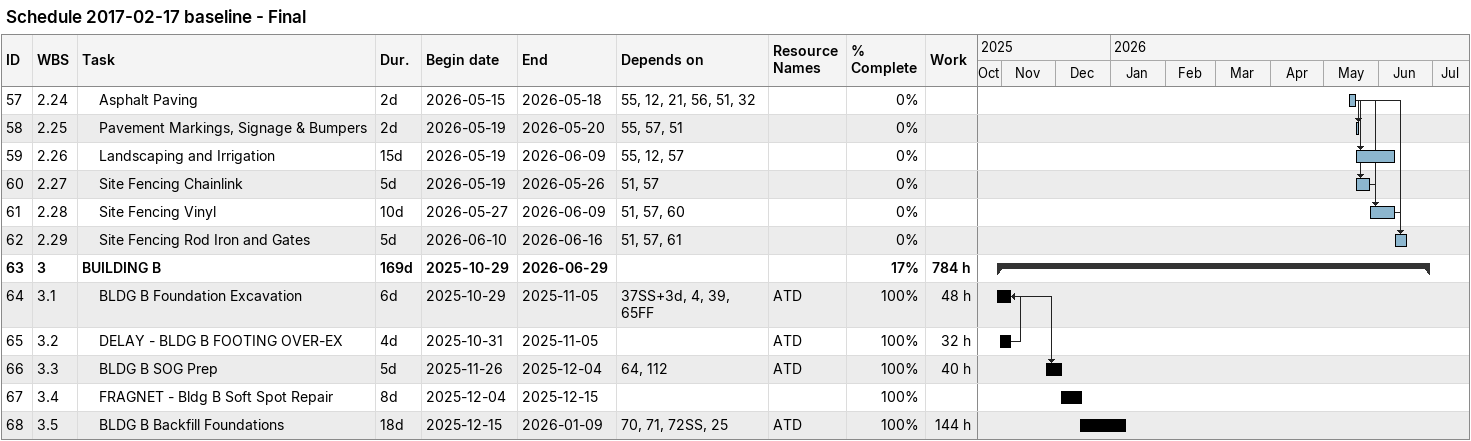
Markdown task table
Schedule 2017-02-17 baseline - Final

| ID | WBS | Task | Duration | Start | Finish | Predecessors | Resources | % complete | Work (h) |
|---|---|---|---|---|---|---|---|---|---|
| 57 | 2.24 | Asphalt Paving | 2d | 2026-05-15 | 2026-05-18 | 55, 12, 21, 56, 51, 32 |  | 0 |  |
| 58 | 2.25 | Pavement Markings, Signage & Bumpers | 2d | 2026-05-19 | 2026-05-20 | 55, 57, 51 |  | 0 |  |
| 59 | 2.26 | Landscaping and Irrigation | 15d | 2026-05-19 | 2026-06-09 | 55, 12, 57 |  | 0 |  |
| 60 | 2.27 | Site Fencing Chainlink | 5d | 2026-05-19 | 2026-05-26 | 51, 57 |  | 0 |  |
| 61 | 2.28 | Site Fencing Vinyl | 10d | 2026-05-27 | 2026-06-09 | 51, 57, 60 |  | 0 |  |
| 62 | 2.29 | Site Fencing Rod Iron and Gates | 5d | 2026-06-10 | 2026-06-16 | 51, 57, 61 |  | 0 |  |
| 63 | 3 | **BUILDING B** | 169d | 2025-10-29 | 2026-06-29 |  |  | 17 | 784 |
| 64 | 3.1 | BLDG B Foundation Excavation | 6d | 2025-10-29 | 2025-11-05 | 37SS+3d, 4, 39, 65FF | ATD | 100 | 48 |
| 65 | 3.2 | DELAY - BLDG B FOOTING OVER-EX | 4d | 2025-10-31 | 2025-11-05 |  | ATD | 100 | 32 |
| 66 | 3.3 | BLDG B SOG Prep | 5d | 2025-11-26 | 2025-12-04 | 64, 112 | ATD | 100 | 40 |
| 67 | 3.4 | FRAGNET - Bldg B Soft Spot Repair | 8d | 2025-12-04 | 2025-12-15 |  |  | 100 |  |
| 68 | 3.5 | BLDG B Backfill Foundations | 18d | 2025-12-15 | 2026-01-09 | 70, 71, 72SS, 25 | ATD | 100 | 144 |
